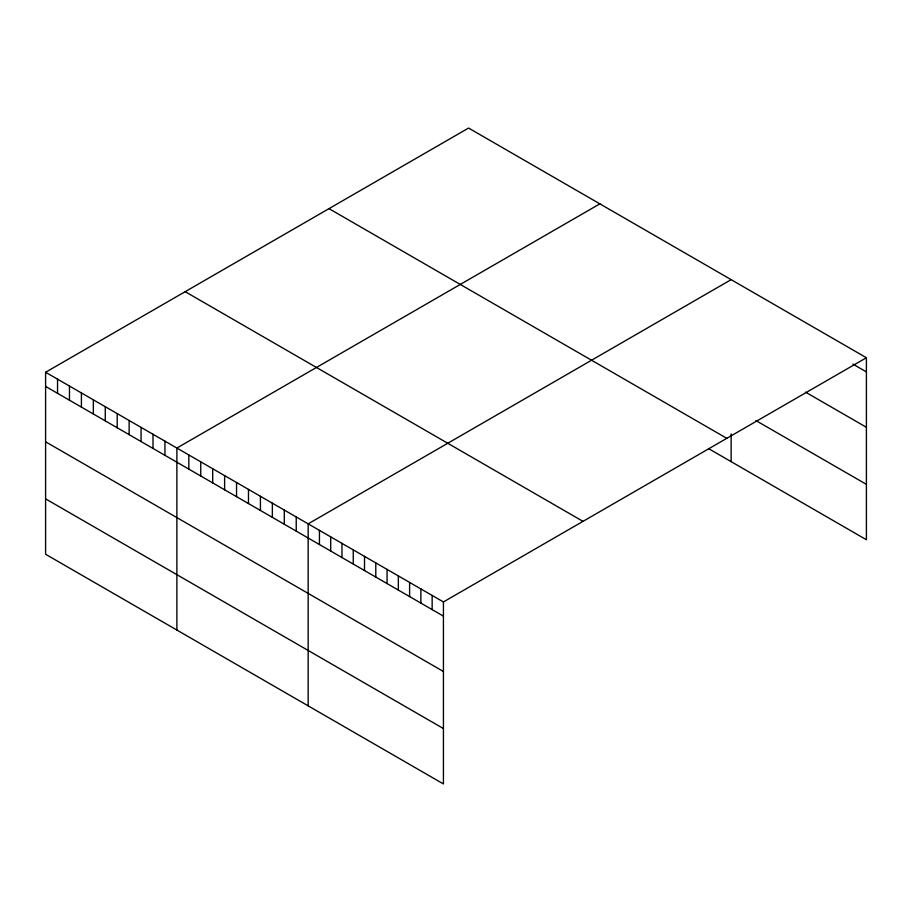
<?xml version="1.0" encoding="UTF-8"?>
<svg xmlns="http://www.w3.org/2000/svg" width="912" height="912" viewBox="0 0 912 912"><rect width="100%" height="100%" fill="white"/><g stroke="black" fill="none" stroke-linecap="round" stroke-linejoin="round"><path stroke-width="1.37" d="M45.6 372.267L443.426 601.943L443.426 783.944L45.6 554.257L45.6 372.267L468.574 128.056L866.4 357.743L866.4 539.733L708.464 448.556M599.857 203.855L176.882 448.054L176.882 630.055M731.139 279.653L308.165 523.853L308.165 705.854M443.426 601.943L866.4 357.743M852.88 364.093L866.4 371.902M805.535 392.149L866.4 427.283M755.934 420.58L866.4 484.352M328.993 208.643L726.818 438.33M185.182 291.68L583.007 521.356M45.6 386.426L443.426 616.113M45.6 441.807L443.426 671.494M45.6 498.875L443.426 728.551M731.139 433.952L731.139 461.643M432.151 595.433L432.151 609.604M420.877 588.924L420.877 603.094M409.602 582.426L409.602 596.585M398.339 575.917L398.339 590.075M387.064 569.407L387.064 583.566M375.79 562.898L375.79 577.068M364.515 556.388L364.515 570.559M353.252 549.879L353.252 564.049M341.977 543.381L341.977 557.54M330.703 536.872L330.703 551.03M319.439 530.362L319.439 544.521M296.229 516.967L296.229 531.126M284.293 510.07L284.293 524.24M272.357 503.185L272.357 517.343M260.422 496.288L260.422 510.458M248.486 489.402L248.486 503.561M236.55 482.505L236.55 496.675M224.614 475.619L224.614 489.79M212.69 468.734L212.69 482.893M200.754 461.837L200.754 476.007M188.818 454.951L188.818 469.11M164.947 441.169L164.947 455.327M153.011 434.283L153.011 448.442M141.075 427.386L141.075 441.556M129.139 420.5L129.139 434.659M117.203 413.603L117.203 427.774M105.268 406.718L105.268 420.877M93.343 399.821L93.343 413.991M81.407 392.935L81.407 407.094M69.472 386.05L69.472 400.208M57.536 379.153L57.536 393.323"/></g></svg>
